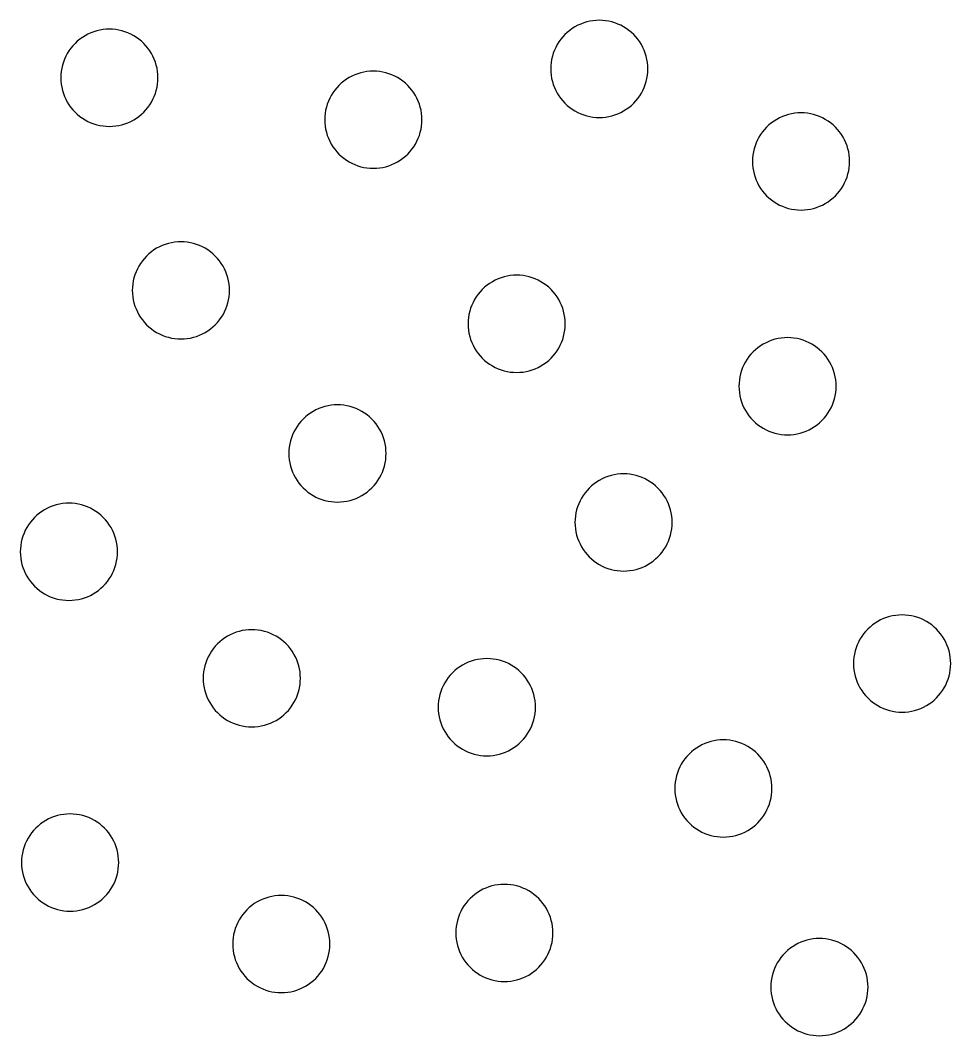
# Model space of a CAD drawing. Header units: millimetres. Extents: x 0 to 375, y -237 to 0.
# Drawn here: x 201.18 to 237.54, y -84.87 to -45.18 of the extents above; entities that cross this region are included whole.
import ezdxf

# ---------------------------------------------------------------- set-up
doc = ezdxf.new("R2010")
doc.units = ezdxf.units.MM
doc.layers.add('CUT', color=1, linetype='Continuous')

msp = doc.modelspace()

# ---------------------------------------------------------------- linework, layer by layer
at = {"layer": 'CUT'}
for points in [[(225.565, -47.81), (225.608, -47.694), (225.645, -47.575), (225.673, -47.454), (225.693, -47.331), (225.705, -47.207), (225.709, -47.083), (225.705, -46.959), (225.693, -46.835), (225.673, -46.713), (225.645, -46.592), (225.608, -46.473), (225.565, -46.356), (225.513, -46.243), (225.455, -46.134), (225.389, -46.028), (225.317, -45.927), (225.238, -45.831), (225.153, -45.74), (225.062, -45.655), (224.966, -45.576), (224.865, -45.504), (224.76, -45.438), (224.65, -45.38), (224.537, -45.329), (224.42, -45.285), (224.302, -45.249), (224.18, -45.22), (224.058, -45.2), (223.934, -45.188), (223.81, -45.184), (223.686, -45.188), (223.562, -45.2), (223.439, -45.22), (223.318, -45.249), (223.199, -45.285), (223.083, -45.329), (222.97, -45.38), (222.86, -45.438), (222.755, -45.504), (222.654, -45.576), (222.558, -45.655), (222.467, -45.74), (222.382, -45.831), (222.303, -45.927), (222.231, -46.028), (222.165, -46.134), (222.106, -46.243), (222.055, -46.356), (222.011, -46.473), (221.975, -46.592), (221.947, -46.713), (221.927, -46.835), (221.915, -46.959), (221.911, -47.083), (221.915, -47.207), (221.927, -47.331), (221.947, -47.454), (221.975, -47.575), (222.011, -47.694), (222.055, -47.81), (222.106, -47.923), (222.165, -48.033), (222.231, -48.138), (222.303, -48.239), (222.382, -48.336), (222.467, -48.426), (222.558, -48.511), (222.654, -48.59), (222.755, -48.662), (222.86, -48.728), (222.97, -48.787), (223.083, -48.838), (223.199, -48.882), (223.318, -48.918), (223.439, -48.946), (223.562, -48.966), (223.686, -48.979), (223.81, -48.983), (223.934, -48.979), (224.058, -48.966), (224.18, -48.946), (224.302, -48.918), (224.42, -48.882), (224.537, -48.838), (224.65, -48.787), (224.76, -48.728), (224.865, -48.662), (224.966, -48.59), (225.062, -48.511), (225.153, -48.426), (225.238, -48.336), (225.317, -48.239), (225.389, -48.138), (225.455, -48.033), (225.513, -47.923), (225.565, -47.81)], [(206.461, -48.042), (206.497, -47.923), (206.526, -47.802), (206.546, -47.679), (206.558, -47.556), (206.562, -47.431), (206.558, -47.307), (206.546, -47.184), (206.526, -47.061), (206.497, -46.94), (206.461, -46.821), (206.418, -46.705), (206.366, -46.591), (206.308, -46.482), (206.242, -46.376), (206.17, -46.275), (206.091, -46.179), (206.006, -46.088), (205.915, -46.004), (205.819, -45.925), (205.718, -45.852), (205.613, -45.787), (205.503, -45.728), (205.39, -45.677), (205.273, -45.633), (205.154, -45.597), (205.033, -45.569), (204.911, -45.548), (204.787, -45.536), (204.663, -45.532), (204.539, -45.536), (204.415, -45.548), (204.292, -45.569), (204.171, -45.597), (204.052, -45.633), (203.936, -45.677), (203.823, -45.728), (203.713, -45.787), (203.608, -45.852), (203.507, -45.925), (203.411, -46.004), (203.32, -46.088), (203.235, -46.179), (203.156, -46.275), (203.084, -46.376), (203.018, -46.482), (202.959, -46.591), (202.908, -46.705), (202.864, -46.821), (202.828, -46.94), (202.8, -47.061), (202.78, -47.184), (202.768, -47.307), (202.764, -47.431), (202.768, -47.556), (202.78, -47.679), (202.8, -47.802), (202.828, -47.923), (202.864, -48.042), (202.908, -48.158), (202.959, -48.272), (203.018, -48.381), (203.084, -48.487), (203.156, -48.588), (203.235, -48.684), (203.32, -48.774), (203.411, -48.859), (203.507, -48.938), (203.608, -49.011), (203.713, -49.076), (203.823, -49.135), (203.936, -49.186), (204.052, -49.23), (204.171, -49.266), (204.292, -49.294), (204.415, -49.315), (204.539, -49.327), (204.663, -49.331), (204.787, -49.327), (204.911, -49.315), (205.033, -49.294), (205.154, -49.266), (205.273, -49.23), (205.39, -49.186), (205.503, -49.135), (205.613, -49.076), (205.718, -49.011), (205.819, -48.938), (205.915, -48.859), (206.006, -48.774), (206.091, -48.684), (206.17, -48.588), (206.242, -48.487), (206.308, -48.381), (206.366, -48.272), (206.418, -48.158), (206.461, -48.042)], [(216.778, -49.681), (216.814, -49.562), (216.842, -49.441), (216.862, -49.318), (216.874, -49.194), (216.878, -49.07), (216.874, -48.946), (216.862, -48.822), (216.842, -48.699), (216.814, -48.578), (216.778, -48.459), (216.734, -48.343), (216.683, -48.23), (216.624, -48.12), (216.558, -48.015), (216.486, -47.914), (216.407, -47.818), (216.322, -47.727), (216.231, -47.642), (216.135, -47.563), (216.034, -47.491), (215.929, -47.425), (215.819, -47.367), (215.706, -47.315), (215.59, -47.271), (215.471, -47.235), (215.35, -47.207), (215.227, -47.187), (215.103, -47.175), (214.979, -47.171), (214.855, -47.175), (214.731, -47.187), (214.609, -47.207), (214.488, -47.235), (214.369, -47.271), (214.252, -47.315), (214.139, -47.367), (214.029, -47.425), (213.924, -47.491), (213.823, -47.563), (213.727, -47.642), (213.636, -47.727), (213.551, -47.818), (213.472, -47.914), (213.4, -48.015), (213.334, -48.12), (213.276, -48.23), (213.224, -48.343), (213.181, -48.459), (213.145, -48.578), (213.116, -48.699), (213.096, -48.822), (213.084, -48.946), (213.08, -49.07), (213.084, -49.194), (213.096, -49.318), (213.116, -49.441), (213.145, -49.562), (213.181, -49.681), (213.224, -49.797), (213.276, -49.91), (213.334, -50.02), (213.4, -50.125), (213.472, -50.226), (213.551, -50.322), (213.636, -50.413), (213.727, -50.498), (213.823, -50.577), (213.924, -50.649), (214.029, -50.715), (214.139, -50.773), (214.252, -50.825), (214.369, -50.869), (214.488, -50.905), (214.609, -50.933), (214.731, -50.953), (214.855, -50.965), (214.979, -50.969), (215.103, -50.965), (215.227, -50.953), (215.35, -50.933), (215.471, -50.905), (215.59, -50.869), (215.706, -50.825), (215.819, -50.773), (215.929, -50.715), (216.034, -50.649), (216.135, -50.577), (216.231, -50.498), (216.322, -50.413), (216.407, -50.322), (216.486, -50.226), (216.558, -50.125), (216.624, -50.02), (216.683, -49.91), (216.734, -49.797), (216.778, -49.681)], [(233.492, -51.31), (233.528, -51.191), (233.556, -51.07), (233.576, -50.947), (233.589, -50.824), (233.593, -50.699), (233.589, -50.575), (233.576, -50.451), (233.556, -50.329), (233.528, -50.208), (233.492, -50.089), (233.448, -49.973), (233.397, -49.859), (233.338, -49.75), (233.273, -49.644), (233.2, -49.543), (233.121, -49.447), (233.036, -49.356), (232.946, -49.271), (232.85, -49.193), (232.749, -49.12), (232.643, -49.055), (232.533, -48.996), (232.42, -48.945), (232.304, -48.901), (232.185, -48.865), (232.064, -48.837), (231.941, -48.816), (231.818, -48.804), (231.693, -48.8), (231.569, -48.804), (231.445, -48.816), (231.323, -48.837), (231.202, -48.865), (231.083, -48.901), (230.966, -48.945), (230.853, -48.996), (230.744, -49.055), (230.638, -49.12), (230.537, -49.193), (230.441, -49.271), (230.35, -49.356), (230.265, -49.447), (230.187, -49.543), (230.114, -49.644), (230.048, -49.75), (229.99, -49.859), (229.939, -49.973), (229.895, -50.089), (229.859, -50.208), (229.831, -50.329), (229.81, -50.451), (229.798, -50.575), (229.794, -50.699), (229.798, -50.824), (229.81, -50.947), (229.831, -51.07), (229.859, -51.191), (229.895, -51.31), (229.939, -51.426), (229.99, -51.539), (230.048, -51.649), (230.114, -51.755), (230.187, -51.856), (230.265, -51.952), (230.35, -52.042), (230.441, -52.127), (230.537, -52.206), (230.638, -52.279), (230.744, -52.344), (230.853, -52.403), (230.966, -52.454), (231.083, -52.498), (231.202, -52.534), (231.323, -52.562), (231.445, -52.582), (231.569, -52.595), (231.693, -52.599), (231.818, -52.595), (231.941, -52.582), (232.064, -52.562), (232.185, -52.534), (232.304, -52.498), (232.42, -52.454), (232.533, -52.403), (232.643, -52.344), (232.749, -52.279), (232.85, -52.206), (232.946, -52.127), (233.036, -52.042), (233.121, -51.952), (233.2, -51.856), (233.273, -51.755), (233.338, -51.649), (233.397, -51.539), (233.448, -51.426), (233.492, -51.31)], [(209.258, -56.351), (209.294, -56.232), (209.322, -56.111), (209.342, -55.988), (209.354, -55.865), (209.358, -55.74), (209.354, -55.616), (209.342, -55.492), (209.322, -55.37), (209.294, -55.249), (209.258, -55.13), (209.214, -55.013), (209.163, -54.9), (209.104, -54.791), (209.038, -54.685), (208.966, -54.584), (208.887, -54.488), (208.802, -54.397), (208.711, -54.312), (208.615, -54.234), (208.514, -54.161), (208.409, -54.095), (208.299, -54.037), (208.186, -53.986), (208.07, -53.942), (207.951, -53.906), (207.83, -53.878), (207.707, -53.857), (207.583, -53.845), (207.459, -53.841), (207.335, -53.845), (207.211, -53.857), (207.089, -53.878), (206.968, -53.906), (206.849, -53.942), (206.732, -53.986), (206.619, -54.037), (206.51, -54.095), (206.404, -54.161), (206.303, -54.234), (206.207, -54.312), (206.116, -54.397), (206.031, -54.488), (205.952, -54.584), (205.88, -54.685), (205.814, -54.791), (205.756, -54.9), (205.704, -55.013), (205.661, -55.13), (205.625, -55.249), (205.596, -55.37), (205.576, -55.492), (205.564, -55.616), (205.56, -55.74), (205.564, -55.865), (205.576, -55.988), (205.596, -56.111), (205.625, -56.232), (205.661, -56.351), (205.704, -56.467), (205.756, -56.58), (205.814, -56.69), (205.88, -56.796), (205.952, -56.897), (206.031, -56.993), (206.116, -57.083), (206.207, -57.168), (206.303, -57.247), (206.404, -57.32), (206.51, -57.385), (206.619, -57.444), (206.732, -57.495), (206.849, -57.539), (206.968, -57.575), (207.089, -57.603), (207.211, -57.623), (207.335, -57.636), (207.459, -57.64), (207.583, -57.636), (207.707, -57.623), (207.83, -57.603), (207.951, -57.575), (208.07, -57.539), (208.186, -57.495), (208.299, -57.444), (208.409, -57.385), (208.514, -57.32), (208.615, -57.247), (208.711, -57.168), (208.802, -57.083), (208.887, -56.993), (208.966, -56.897), (209.038, -56.796), (209.104, -56.69), (209.163, -56.58), (209.214, -56.467), (209.258, -56.351)], [(222.379, -57.658), (222.415, -57.539), (222.443, -57.418), (222.463, -57.296), (222.475, -57.172), (222.48, -57.048), (222.475, -56.923), (222.463, -56.8), (222.443, -56.677), (222.415, -56.556), (222.379, -56.437), (222.335, -56.321), (222.284, -56.208), (222.225, -56.098), (222.159, -55.993), (222.087, -55.891), (222.008, -55.795), (221.923, -55.705), (221.833, -55.62), (221.736, -55.541), (221.635, -55.469), (221.53, -55.403), (221.42, -55.344), (221.307, -55.293), (221.191, -55.249), (221.072, -55.213), (220.951, -55.185), (220.828, -55.165), (220.704, -55.152), (220.58, -55.148), (220.456, -55.152), (220.332, -55.165), (220.21, -55.185), (220.089, -55.213), (219.97, -55.249), (219.853, -55.293), (219.74, -55.344), (219.631, -55.403), (219.525, -55.469), (219.424, -55.541), (219.328, -55.62), (219.237, -55.705), (219.152, -55.795), (219.073, -55.891), (219.001, -55.993), (218.935, -56.098), (218.877, -56.208), (218.825, -56.321), (218.782, -56.437), (218.746, -56.556), (218.717, -56.677), (218.697, -56.8), (218.685, -56.923), (218.681, -57.048), (218.685, -57.172), (218.697, -57.296), (218.717, -57.418), (218.746, -57.539), (218.782, -57.658), (218.825, -57.775), (218.877, -57.888), (218.935, -57.997), (219.001, -58.103), (219.073, -58.204), (219.152, -58.3), (219.237, -58.391), (219.328, -58.476), (219.424, -58.555), (219.525, -58.627), (219.631, -58.693), (219.74, -58.751), (219.853, -58.802), (219.97, -58.846), (220.089, -58.882), (220.21, -58.911), (220.332, -58.931), (220.456, -58.943), (220.58, -58.947), (220.704, -58.943), (220.828, -58.931), (220.951, -58.911), (221.072, -58.882), (221.191, -58.846), (221.307, -58.802), (221.42, -58.751), (221.53, -58.693), (221.635, -58.627), (221.736, -58.555), (221.833, -58.476), (221.923, -58.391), (222.008, -58.3), (222.087, -58.204), (222.159, -58.103), (222.225, -57.997), (222.284, -57.888), (222.335, -57.775), (222.379, -57.658)], [(232.964, -60.098), (233, -59.979), (233.028, -59.858), (233.049, -59.735), (233.061, -59.612), (233.065, -59.487), (233.061, -59.363), (233.049, -59.24), (233.028, -59.117), (233, -58.996), (232.964, -58.877), (232.92, -58.761), (232.869, -58.647), (232.811, -58.538), (232.745, -58.432), (232.673, -58.331), (232.594, -58.235), (232.509, -58.144), (232.418, -58.059), (232.322, -57.981), (232.221, -57.908), (232.115, -57.843), (232.006, -57.784), (231.893, -57.733), (231.776, -57.689), (231.657, -57.653), (231.536, -57.625), (231.414, -57.604), (231.29, -57.592), (231.166, -57.588), (231.041, -57.592), (230.918, -57.604), (230.795, -57.625), (230.674, -57.653), (230.555, -57.689), (230.439, -57.733), (230.326, -57.784), (230.216, -57.843), (230.11, -57.908), (230.009, -57.981), (229.913, -58.059), (229.823, -58.144), (229.738, -58.235), (229.659, -58.331), (229.586, -58.432), (229.521, -58.538), (229.462, -58.647), (229.411, -58.761), (229.367, -58.877), (229.331, -58.996), (229.303, -59.117), (229.283, -59.24), (229.27, -59.363), (229.266, -59.487), (229.27, -59.612), (229.283, -59.735), (229.303, -59.858), (229.331, -59.979), (229.367, -60.098), (229.411, -60.214), (229.462, -60.327), (229.521, -60.437), (229.586, -60.543), (229.659, -60.644), (229.738, -60.74), (229.823, -60.83), (229.913, -60.915), (230.009, -60.994), (230.11, -61.067), (230.216, -61.132), (230.326, -61.191), (230.439, -61.242), (230.555, -61.286), (230.674, -61.322), (230.795, -61.35), (230.918, -61.371), (231.041, -61.383), (231.166, -61.387), (231.29, -61.383), (231.414, -61.371), (231.536, -61.35), (231.657, -61.322), (231.776, -61.286), (231.893, -61.242), (232.006, -61.191), (232.115, -61.132), (232.221, -61.067), (232.322, -60.994), (232.418, -60.915), (232.509, -60.83), (232.594, -60.74), (232.673, -60.644), (232.745, -60.543), (232.811, -60.437), (232.869, -60.327), (232.92, -60.214), (232.964, -60.098)], [(215.377, -62.725), (215.413, -62.606), (215.441, -62.485), (215.461, -62.362), (215.473, -62.238), (215.477, -62.114), (215.473, -61.99), (215.461, -61.866), (215.441, -61.744), (215.413, -61.623), (215.377, -61.504), (215.333, -61.387), (215.282, -61.274), (215.223, -61.164), (215.157, -61.059), (215.085, -60.958), (215.006, -60.862), (214.921, -60.771), (214.83, -60.686), (214.734, -60.607), (214.633, -60.535), (214.528, -60.469), (214.418, -60.411), (214.305, -60.359), (214.189, -60.316), (214.07, -60.28), (213.949, -60.251), (213.826, -60.231), (213.702, -60.219), (213.578, -60.215), (213.454, -60.219), (213.33, -60.231), (213.208, -60.251), (213.087, -60.28), (212.968, -60.316), (212.851, -60.359), (212.738, -60.411), (212.629, -60.469), (212.523, -60.535), (212.422, -60.607), (212.326, -60.686), (212.235, -60.771), (212.15, -60.862), (212.071, -60.958), (211.999, -61.059), (211.933, -61.164), (211.875, -61.274), (211.823, -61.387), (211.78, -61.504), (211.744, -61.623), (211.715, -61.744), (211.695, -61.866), (211.683, -61.99), (211.679, -62.114), (211.683, -62.238), (211.695, -62.362), (211.715, -62.485), (211.744, -62.606), (211.78, -62.725), (211.823, -62.841), (211.875, -62.954), (211.933, -63.064), (211.999, -63.169), (212.071, -63.27), (212.15, -63.366), (212.235, -63.457), (212.326, -63.542), (212.422, -63.621), (212.523, -63.693), (212.629, -63.759), (212.738, -63.818), (212.851, -63.869), (212.968, -63.913), (213.087, -63.949), (213.208, -63.977), (213.33, -63.997), (213.454, -64.009), (213.578, -64.013), (213.702, -64.009), (213.826, -63.997), (213.949, -63.977), (214.07, -63.949), (214.189, -63.913), (214.305, -63.869), (214.418, -63.818), (214.528, -63.759), (214.633, -63.693), (214.734, -63.621), (214.83, -63.542), (214.921, -63.457), (215.006, -63.366), (215.085, -63.27), (215.157, -63.169), (215.223, -63.064), (215.282, -62.954), (215.333, -62.841), (215.377, -62.725)], [(226.557, -65.422), (226.594, -65.303), (226.622, -65.182), (226.642, -65.059), (226.654, -64.936), (226.658, -64.811), (226.654, -64.687), (226.642, -64.564), (226.622, -64.441), (226.594, -64.32), (226.557, -64.201), (226.514, -64.085), (226.462, -63.971), (226.404, -63.862), (226.338, -63.756), (226.266, -63.655), (226.187, -63.559), (226.102, -63.468), (226.011, -63.384), (225.915, -63.305), (225.814, -63.232), (225.709, -63.167), (225.599, -63.108), (225.486, -63.057), (225.369, -63.013), (225.251, -62.977), (225.13, -62.949), (225.007, -62.928), (224.883, -62.916), (224.759, -62.912), (224.635, -62.916), (224.511, -62.928), (224.388, -62.949), (224.267, -62.977), (224.148, -63.013), (224.032, -63.057), (223.919, -63.108), (223.809, -63.167), (223.704, -63.232), (223.603, -63.305), (223.507, -63.384), (223.416, -63.468), (223.331, -63.559), (223.252, -63.655), (223.18, -63.756), (223.114, -63.862), (223.056, -63.971), (223.004, -64.085), (222.96, -64.201), (222.924, -64.32), (222.896, -64.441), (222.876, -64.564), (222.864, -64.687), (222.86, -64.811), (222.864, -64.936), (222.876, -65.059), (222.896, -65.182), (222.924, -65.303), (222.96, -65.422), (223.004, -65.538), (223.056, -65.652), (223.114, -65.761), (223.18, -65.867), (223.252, -65.968), (223.331, -66.064), (223.416, -66.155), (223.507, -66.239), (223.603, -66.318), (223.704, -66.391), (223.809, -66.456), (223.919, -66.515), (224.032, -66.566), (224.148, -66.61), (224.267, -66.646), (224.388, -66.674), (224.511, -66.695), (224.635, -66.707), (224.759, -66.711), (224.883, -66.707), (225.007, -66.695), (225.13, -66.674), (225.251, -66.646), (225.369, -66.61), (225.486, -66.566), (225.599, -66.515), (225.709, -66.456), (225.814, -66.391), (225.915, -66.318), (226.011, -66.239), (226.102, -66.155), (226.187, -66.064), (226.266, -65.968), (226.338, -65.867), (226.404, -65.761), (226.462, -65.652), (226.514, -65.538), (226.557, -65.422)], [(204.88, -66.569), (204.916, -66.45), (204.945, -66.329), (204.965, -66.206), (204.977, -66.082), (204.981, -65.958), (204.977, -65.834), (204.965, -65.71), (204.945, -65.588), (204.916, -65.467), (204.88, -65.348), (204.837, -65.231), (204.785, -65.118), (204.727, -65.009), (204.661, -64.903), (204.589, -64.802), (204.51, -64.706), (204.425, -64.615), (204.334, -64.53), (204.238, -64.451), (204.137, -64.379), (204.031, -64.313), (203.922, -64.255), (203.809, -64.203), (203.692, -64.16), (203.573, -64.124), (203.452, -64.095), (203.33, -64.075), (203.206, -64.063), (203.082, -64.059), (202.958, -64.063), (202.834, -64.075), (202.711, -64.095), (202.59, -64.124), (202.471, -64.16), (202.355, -64.203), (202.242, -64.255), (202.132, -64.313), (202.027, -64.379), (201.926, -64.451), (201.83, -64.53), (201.739, -64.615), (201.654, -64.706), (201.575, -64.802), (201.503, -64.903), (201.437, -65.009), (201.378, -65.118), (201.327, -65.231), (201.283, -65.348), (201.247, -65.467), (201.219, -65.588), (201.199, -65.71), (201.187, -65.834), (201.183, -65.958), (201.187, -66.082), (201.199, -66.206), (201.219, -66.329), (201.247, -66.45), (201.283, -66.569), (201.327, -66.685), (201.378, -66.798), (201.437, -66.908), (201.503, -67.013), (201.575, -67.114), (201.654, -67.21), (201.739, -67.301), (201.83, -67.386), (201.926, -67.465), (202.027, -67.537), (202.132, -67.603), (202.242, -67.662), (202.355, -67.713), (202.471, -67.757), (202.59, -67.793), (202.711, -67.821), (202.834, -67.841), (202.958, -67.853), (203.082, -67.857), (203.206, -67.853), (203.33, -67.841), (203.452, -67.821), (203.573, -67.793), (203.692, -67.757), (203.809, -67.713), (203.922, -67.662), (204.031, -67.603), (204.137, -67.537), (204.238, -67.465), (204.334, -67.386), (204.425, -67.301), (204.51, -67.21), (204.589, -67.114), (204.661, -67.013), (204.727, -66.908), (204.785, -66.798), (204.837, -66.685), (204.88, -66.569)], [(237.398, -71.053), (237.441, -70.936), (237.478, -70.817), (237.506, -70.696), (237.526, -70.574), (237.538, -70.45), (237.542, -70.326), (237.538, -70.202), (237.526, -70.078), (237.506, -69.955), (237.478, -69.834), (237.441, -69.715), (237.398, -69.599), (237.346, -69.486), (237.288, -69.376), (237.222, -69.271), (237.15, -69.17), (237.071, -69.073), (236.986, -68.983), (236.895, -68.898), (236.799, -68.819), (236.698, -68.747), (236.593, -68.681), (236.483, -68.622), (236.37, -68.571), (236.253, -68.527), (236.134, -68.491), (236.013, -68.463), (235.891, -68.443), (235.767, -68.431), (235.643, -68.426), (235.519, -68.431), (235.395, -68.443), (235.272, -68.463), (235.151, -68.491), (235.032, -68.527), (234.916, -68.571), (234.803, -68.622), (234.693, -68.681), (234.588, -68.747), (234.487, -68.819), (234.391, -68.898), (234.3, -68.983), (234.215, -69.073), (234.136, -69.17), (234.064, -69.271), (233.998, -69.376), (233.939, -69.486), (233.888, -69.599), (233.844, -69.715), (233.808, -69.834), (233.78, -69.955), (233.76, -70.078), (233.748, -70.202), (233.744, -70.326), (233.748, -70.45), (233.76, -70.574), (233.78, -70.696), (233.808, -70.817), (233.844, -70.936), (233.888, -71.053), (233.939, -71.166), (233.998, -71.275), (234.064, -71.381), (234.136, -71.482), (234.215, -71.578), (234.3, -71.669), (234.391, -71.754), (234.487, -71.833), (234.588, -71.905), (234.693, -71.971), (234.803, -72.029), (234.916, -72.08), (235.032, -72.124), (235.151, -72.16), (235.272, -72.189), (235.395, -72.209), (235.519, -72.221), (235.643, -72.225), (235.767, -72.221), (235.891, -72.209), (236.013, -72.189), (236.134, -72.16), (236.253, -72.124), (236.37, -72.08), (236.483, -72.029), (236.593, -71.971), (236.698, -71.905), (236.799, -71.833), (236.895, -71.754), (236.986, -71.669), (237.071, -71.578), (237.15, -71.482), (237.222, -71.381), (237.288, -71.275), (237.346, -71.166), (237.398, -71.053)], [(212.028, -71.513), (212.065, -71.394), (212.093, -71.273), (212.113, -71.15), (212.125, -71.027), (212.129, -70.902), (212.125, -70.778), (212.113, -70.654), (212.093, -70.532), (212.065, -70.411), (212.028, -70.292), (211.985, -70.175), (211.933, -70.062), (211.875, -69.953), (211.809, -69.847), (211.737, -69.746), (211.658, -69.65), (211.573, -69.559), (211.482, -69.474), (211.386, -69.395), (211.285, -69.323), (211.18, -69.257), (211.07, -69.199), (210.957, -69.148), (210.84, -69.104), (210.722, -69.068), (210.601, -69.039), (210.478, -69.019), (210.354, -69.007), (210.23, -69.003), (210.106, -69.007), (209.982, -69.019), (209.859, -69.039), (209.738, -69.068), (209.619, -69.104), (209.503, -69.148), (209.39, -69.199), (209.28, -69.257), (209.175, -69.323), (209.074, -69.395), (208.978, -69.474), (208.887, -69.559), (208.802, -69.65), (208.723, -69.746), (208.651, -69.847), (208.585, -69.953), (208.527, -70.062), (208.475, -70.175), (208.431, -70.292), (208.395, -70.411), (208.367, -70.532), (208.347, -70.654), (208.335, -70.778), (208.331, -70.902), (208.335, -71.027), (208.347, -71.15), (208.367, -71.273), (208.395, -71.394), (208.431, -71.513), (208.475, -71.629), (208.527, -71.742), (208.585, -71.852), (208.651, -71.958), (208.723, -72.059), (208.802, -72.155), (208.887, -72.245), (208.978, -72.33), (209.074, -72.409), (209.175, -72.482), (209.28, -72.547), (209.39, -72.606), (209.503, -72.657), (209.619, -72.701), (209.738, -72.737), (209.859, -72.765), (209.982, -72.785), (210.106, -72.798), (210.23, -72.802), (210.354, -72.798), (210.478, -72.785), (210.601, -72.765), (210.722, -72.737), (210.84, -72.701), (210.957, -72.657), (211.07, -72.606), (211.18, -72.547), (211.285, -72.482), (211.386, -72.409), (211.482, -72.33), (211.573, -72.245), (211.658, -72.155), (211.737, -72.059), (211.809, -71.958), (211.875, -71.852), (211.933, -71.742), (211.985, -71.629), (212.028, -71.513)], [(221.169, -72.759), (221.213, -72.643), (221.249, -72.524), (221.277, -72.403), (221.298, -72.28), (221.31, -72.156), (221.314, -72.032), (221.31, -71.908), (221.298, -71.784), (221.277, -71.661), (221.249, -71.54), (221.213, -71.422), (221.169, -71.305), (221.118, -71.192), (221.06, -71.082), (220.994, -70.977), (220.921, -70.876), (220.843, -70.78), (220.758, -70.689), (220.667, -70.604), (220.571, -70.525), (220.47, -70.453), (220.364, -70.387), (220.255, -70.329), (220.141, -70.277), (220.025, -70.234), (219.906, -70.197), (219.785, -70.169), (219.663, -70.149), (219.539, -70.137), (219.415, -70.133), (219.29, -70.137), (219.167, -70.149), (219.044, -70.169), (218.923, -70.197), (218.804, -70.234), (218.688, -70.277), (218.575, -70.329), (218.465, -70.387), (218.359, -70.453), (218.258, -70.525), (218.162, -70.604), (218.072, -70.689), (217.987, -70.78), (217.908, -70.876), (217.835, -70.977), (217.77, -71.082), (217.711, -71.192), (217.66, -71.305), (217.616, -71.422), (217.58, -71.54), (217.552, -71.661), (217.532, -71.784), (217.519, -71.908), (217.515, -72.032), (217.519, -72.156), (217.532, -72.28), (217.552, -72.403), (217.58, -72.524), (217.616, -72.643), (217.66, -72.759), (217.711, -72.872), (217.77, -72.982), (217.835, -73.087), (217.908, -73.188), (217.987, -73.284), (218.072, -73.375), (218.162, -73.46), (218.258, -73.539), (218.359, -73.611), (218.465, -73.677), (218.575, -73.735), (218.688, -73.787), (218.804, -73.831), (218.923, -73.867), (219.044, -73.895), (219.167, -73.915), (219.29, -73.927), (219.415, -73.931), (219.539, -73.927), (219.663, -73.915), (219.785, -73.895), (219.906, -73.867), (220.025, -73.831), (220.141, -73.787), (220.255, -73.735), (220.364, -73.677), (220.47, -73.611), (220.571, -73.539), (220.667, -73.46), (220.758, -73.375), (220.843, -73.284), (220.921, -73.188), (220.994, -73.087), (221.06, -72.982), (221.118, -72.872), (221.169, -72.759)], [(230.457, -75.82), (230.493, -75.701), (230.522, -75.58), (230.542, -75.457), (230.554, -75.334), (230.558, -75.209), (230.554, -75.085), (230.542, -74.962), (230.522, -74.839), (230.493, -74.718), (230.457, -74.599), (230.414, -74.483), (230.362, -74.369), (230.304, -74.26), (230.238, -74.154), (230.166, -74.053), (230.087, -73.957), (230.002, -73.866), (229.911, -73.781), (229.815, -73.703), (229.714, -73.63), (229.609, -73.565), (229.499, -73.506), (229.386, -73.455), (229.269, -73.411), (229.15, -73.375), (229.029, -73.347), (228.907, -73.326), (228.783, -73.314), (228.659, -73.31), (228.535, -73.314), (228.411, -73.326), (228.288, -73.347), (228.167, -73.375), (228.048, -73.411), (227.932, -73.455), (227.819, -73.506), (227.709, -73.565), (227.604, -73.63), (227.503, -73.703), (227.407, -73.781), (227.316, -73.866), (227.231, -73.957), (227.152, -74.053), (227.08, -74.154), (227.014, -74.26), (226.955, -74.369), (226.904, -74.483), (226.86, -74.599), (226.824, -74.718), (226.796, -74.839), (226.776, -74.962), (226.764, -75.085), (226.76, -75.209), (226.764, -75.334), (226.776, -75.457), (226.796, -75.58), (226.824, -75.701), (226.86, -75.82), (226.904, -75.936), (226.955, -76.049), (227.014, -76.159), (227.08, -76.265), (227.152, -76.366), (227.231, -76.462), (227.316, -76.552), (227.407, -76.637), (227.503, -76.716), (227.604, -76.789), (227.709, -76.854), (227.819, -76.913), (227.932, -76.964), (228.048, -77.008), (228.167, -77.044), (228.288, -77.072), (228.411, -77.092), (228.535, -77.105), (228.659, -77.109), (228.783, -77.105), (228.907, -77.092), (229.029, -77.072), (229.15, -77.044), (229.269, -77.008), (229.386, -76.964), (229.499, -76.913), (229.609, -76.854), (229.714, -76.789), (229.815, -76.716), (229.911, -76.637), (230.002, -76.552), (230.087, -76.462), (230.166, -76.366), (230.238, -76.265), (230.304, -76.159), (230.362, -76.049), (230.414, -75.936), (230.457, -75.82)], [(204.884, -78.831), (204.928, -78.714), (204.964, -78.595), (204.993, -78.474), (205.013, -78.352), (205.025, -78.228), (205.029, -78.104), (205.025, -77.98), (205.013, -77.856), (204.993, -77.733), (204.964, -77.612), (204.928, -77.493), (204.884, -77.377), (204.833, -77.264), (204.775, -77.154), (204.709, -77.049), (204.637, -76.948), (204.558, -76.852), (204.473, -76.761), (204.382, -76.676), (204.286, -76.597), (204.185, -76.525), (204.079, -76.459), (203.97, -76.4), (203.857, -76.349), (203.74, -76.305), (203.621, -76.269), (203.5, -76.241), (203.378, -76.221), (203.254, -76.209), (203.13, -76.205), (203.006, -76.209), (202.882, -76.221), (202.759, -76.241), (202.638, -76.269), (202.519, -76.305), (202.403, -76.349), (202.29, -76.4), (202.18, -76.459), (202.075, -76.525), (201.974, -76.597), (201.877, -76.676), (201.787, -76.761), (201.702, -76.852), (201.623, -76.948), (201.551, -77.049), (201.485, -77.154), (201.426, -77.264), (201.375, -77.377), (201.331, -77.493), (201.295, -77.612), (201.267, -77.733), (201.247, -77.856), (201.235, -77.98), (201.23, -78.104), (201.235, -78.228), (201.247, -78.352), (201.267, -78.474), (201.295, -78.595), (201.331, -78.714), (201.375, -78.831), (201.426, -78.944), (201.485, -79.054), (201.551, -79.159), (201.623, -79.26), (201.702, -79.356), (201.787, -79.447), (201.877, -79.532), (201.974, -79.611), (202.075, -79.683), (202.18, -79.749), (202.29, -79.807), (202.403, -79.859), (202.519, -79.902), (202.638, -79.938), (202.759, -79.967), (202.882, -79.987), (203.006, -79.999), (203.13, -80.003), (203.254, -79.999), (203.378, -79.987), (203.5, -79.967), (203.621, -79.938), (203.74, -79.902), (203.857, -79.859), (203.97, -79.807), (204.079, -79.749), (204.185, -79.683), (204.286, -79.611), (204.382, -79.532), (204.473, -79.447), (204.558, -79.356), (204.637, -79.26), (204.709, -79.159), (204.775, -79.054), (204.833, -78.944), (204.884, -78.831)], [(221.899, -81.465), (221.935, -81.346), (221.963, -81.225), (221.983, -81.103), (221.995, -80.979), (222, -80.855), (221.995, -80.731), (221.983, -80.607), (221.963, -80.484), (221.935, -80.363), (221.899, -80.244), (221.855, -80.128), (221.804, -80.015), (221.745, -79.905), (221.679, -79.8), (221.607, -79.699), (221.528, -79.603), (221.443, -79.512), (221.353, -79.427), (221.256, -79.348), (221.155, -79.276), (221.05, -79.21), (220.94, -79.151), (220.827, -79.1), (220.711, -79.056), (220.592, -79.02), (220.471, -78.992), (220.348, -78.972), (220.224, -78.96), (220.1, -78.956), (219.976, -78.96), (219.852, -78.972), (219.73, -78.992), (219.609, -79.02), (219.49, -79.056), (219.373, -79.1), (219.26, -79.151), (219.151, -79.21), (219.045, -79.276), (218.944, -79.348), (218.848, -79.427), (218.757, -79.512), (218.672, -79.603), (218.593, -79.699), (218.521, -79.8), (218.455, -79.905), (218.397, -80.015), (218.346, -80.128), (218.302, -80.244), (218.266, -80.363), (218.237, -80.484), (218.217, -80.607), (218.205, -80.731), (218.201, -80.855), (218.205, -80.979), (218.217, -81.103), (218.237, -81.225), (218.266, -81.346), (218.302, -81.465), (218.346, -81.582), (218.397, -81.695), (218.455, -81.805), (218.521, -81.91), (218.593, -82.011), (218.672, -82.107), (218.757, -82.198), (218.848, -82.283), (218.944, -82.362), (219.045, -82.434), (219.151, -82.5), (219.26, -82.558), (219.373, -82.61), (219.49, -82.653), (219.609, -82.689), (219.73, -82.718), (219.852, -82.738), (219.976, -82.75), (220.1, -82.754), (220.224, -82.75), (220.348, -82.738), (220.471, -82.718), (220.592, -82.689), (220.711, -82.653), (220.827, -82.61), (220.94, -82.558), (221.05, -82.5), (221.155, -82.434), (221.256, -82.362), (221.353, -82.283), (221.443, -82.198), (221.528, -82.107), (221.607, -82.011), (221.679, -81.91), (221.745, -81.805), (221.804, -81.695), (221.855, -81.582), (221.899, -81.465)], [(213.181, -81.901), (213.217, -81.782), (213.246, -81.661), (213.266, -81.538), (213.278, -81.415), (213.282, -81.291), (213.278, -81.166), (213.266, -81.043), (213.246, -80.92), (213.217, -80.799), (213.181, -80.68), (213.137, -80.564), (213.086, -80.451), (213.028, -80.341), (212.962, -80.235), (212.89, -80.134), (212.811, -80.038), (212.726, -79.948), (212.635, -79.863), (212.539, -79.784), (212.438, -79.711), (212.332, -79.646), (212.223, -79.587), (212.11, -79.536), (211.993, -79.492), (211.874, -79.456), (211.753, -79.428), (211.631, -79.407), (211.507, -79.395), (211.383, -79.391), (211.259, -79.395), (211.135, -79.407), (211.012, -79.428), (210.891, -79.456), (210.772, -79.492), (210.656, -79.536), (210.543, -79.587), (210.433, -79.646), (210.328, -79.711), (210.226, -79.784), (210.13, -79.863), (210.04, -79.948), (209.955, -80.038), (209.876, -80.134), (209.804, -80.235), (209.738, -80.341), (209.679, -80.451), (209.628, -80.564), (209.584, -80.68), (209.548, -80.799), (209.52, -80.92), (209.5, -81.043), (209.487, -81.166), (209.483, -81.291), (209.487, -81.415), (209.5, -81.538), (209.52, -81.661), (209.548, -81.782), (209.584, -81.901), (209.628, -82.017), (209.679, -82.131), (209.738, -82.24), (209.804, -82.346), (209.876, -82.447), (209.955, -82.543), (210.04, -82.634), (210.13, -82.719), (210.226, -82.797), (210.328, -82.87), (210.433, -82.935), (210.543, -82.994), (210.656, -83.045), (210.772, -83.089), (210.891, -83.125), (211.012, -83.153), (211.135, -83.174), (211.259, -83.186), (211.383, -83.19), (211.507, -83.186), (211.631, -83.174), (211.753, -83.153), (211.874, -83.125), (211.993, -83.089), (212.11, -83.045), (212.223, -82.994), (212.332, -82.935), (212.438, -82.87), (212.539, -82.797), (212.635, -82.719), (212.726, -82.634), (212.811, -82.543), (212.89, -82.447), (212.962, -82.346), (213.028, -82.24), (213.086, -82.131), (213.137, -82.017), (213.181, -81.901)], [(234.21, -83.583), (234.246, -83.464), (234.275, -83.343), (234.295, -83.22), (234.307, -83.097), (234.311, -82.973), (234.307, -82.848), (234.295, -82.725), (234.275, -82.602), (234.246, -82.481), (234.21, -82.362), (234.167, -82.246), (234.115, -82.132), (234.057, -82.023), (233.991, -81.917), (233.919, -81.816), (233.84, -81.72), (233.755, -81.63), (233.664, -81.545), (233.568, -81.466), (233.467, -81.393), (233.362, -81.328), (233.252, -81.269), (233.139, -81.218), (233.022, -81.174), (232.903, -81.138), (232.782, -81.11), (232.66, -81.089), (232.536, -81.077), (232.412, -81.073), (232.288, -81.077), (232.164, -81.089), (232.041, -81.11), (231.92, -81.138), (231.801, -81.174), (231.685, -81.218), (231.572, -81.269), (231.462, -81.328), (231.357, -81.393), (231.256, -81.466), (231.16, -81.545), (231.069, -81.63), (230.984, -81.72), (230.905, -81.816), (230.833, -81.917), (230.767, -82.023), (230.708, -82.132), (230.657, -82.246), (230.613, -82.362), (230.577, -82.481), (230.549, -82.602), (230.529, -82.725), (230.517, -82.848), (230.513, -82.973), (230.517, -83.097), (230.529, -83.22), (230.549, -83.343), (230.577, -83.464), (230.613, -83.583), (230.657, -83.699), (230.708, -83.813), (230.767, -83.922), (230.833, -84.028), (230.905, -84.129), (230.984, -84.225), (231.069, -84.316), (231.16, -84.4), (231.256, -84.479), (231.357, -84.552), (231.462, -84.617), (231.572, -84.676), (231.685, -84.727), (231.801, -84.771), (231.92, -84.807), (232.041, -84.835), (232.164, -84.856), (232.288, -84.868), (232.412, -84.872), (232.536, -84.868), (232.66, -84.856), (232.782, -84.835), (232.903, -84.807), (233.022, -84.771), (233.139, -84.727), (233.252, -84.676), (233.362, -84.617), (233.467, -84.552), (233.568, -84.479), (233.664, -84.4), (233.755, -84.316), (233.84, -84.225), (233.919, -84.129), (233.991, -84.028), (234.057, -83.922), (234.115, -83.813), (234.167, -83.699), (234.21, -83.583)]]:
    msp.add_lwpolyline(points, close=True, dxfattribs=at)

doc.saveas('drawing.dxf')
